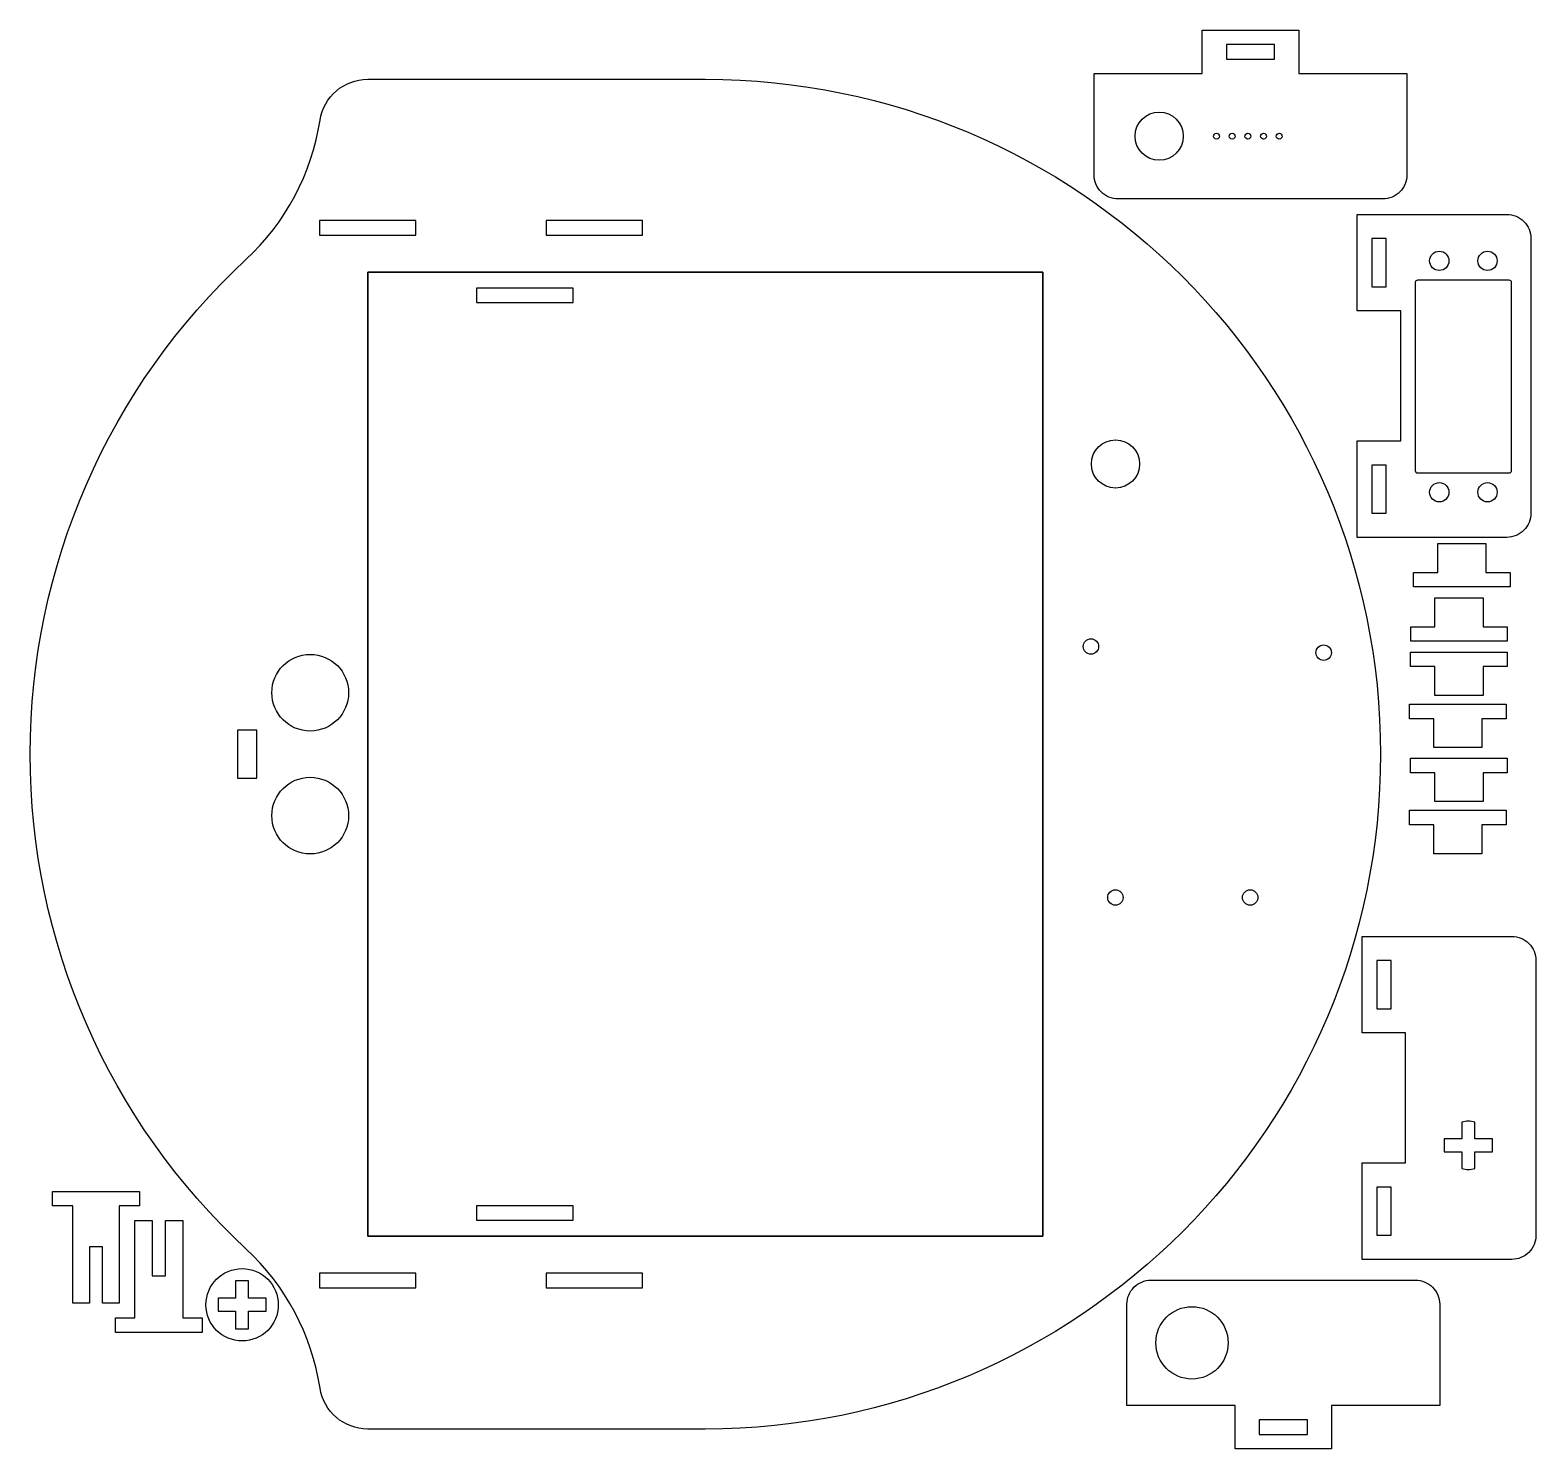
# Model space of a CAD drawing. Header units: millimetres. Extents: x -140 to 172, y -144 to 150.
import ezdxf

# ---------------------------------------------------------------- set-up
doc = ezdxf.new("R2010")
doc.units = ezdxf.units.MM
doc.layers.get('0').update_dxf_attribs({"linetype": 'CONTINUOUS'})

msp = doc.modelspace()

# ---------------------------------------------------------------- linework, layer by layer
for points in [[(123.04, 141.2), (145.47, 141.2), (145.47, 120.2, -0.414214), (140.47, 115.2), (85.61, 115.2, -0.414214), (80.61, 120.2), (80.61, 141.2), (103.04, 141.2), (103.04, 150.2), (123.04, 150.2)], [(-95.26, -102.59, -0.43607), (-95.26, 102.59, 0.168559), (-79.88, 131.54, -0.369664), (-70, 140), (0, 140, -1), (0, -140), (-70, -140, -0.369664), (-79.88, -131.54, 0.168559)], [(135.19, 111.98), (166.19, 111.98, -0.414214), (171.19, 106.98), (171.19, 49.98, -0.414214), (166.19, 44.98), (135.19, 44.98), (135.19, 64.98), (144.19, 64.98), (144.19, 91.98), (135.19, 91.98)], [(147.19, 97.83), (147.19, 58.83, 0.414214), (147.69, 58.33), (166.69, 58.33, 0.414214), (167.19, 58.83), (167.19, 97.83, 0.414214), (166.69, 98.33), (147.69, 98.33, 0.414214)], [(167.21, -104.81), (136.21, -104.81), (136.21, -84.81), (145.21, -84.81), (145.21, -57.81), (136.21, -57.81), (136.21, -37.81), (167.21, -37.81, -0.414214), (172.21, -42.81), (172.21, -99.81, -0.414214)], [(159.56, -85.96), (159.56, -82.5), (163.21, -82.5), (163.21, -79.8), (159.56, -79.8), (159.56, -76.34, 0.137554), (156.86, -76.34), (156.86, -79.8), (153.21, -79.8), (153.21, -82.5), (156.86, -82.5), (156.86, -85.96, 0.137554)], [(152.27, -135.12), (129.84, -135.12), (129.84, -144.12), (109.84, -144.12), (109.84, -135.12), (87.41, -135.12), (87.41, -114.12, -0.414214), (92.41, -109.12), (147.27, -109.12, -0.414214), (152.27, -114.12)]]:
    msp.add_lwpolyline(points, format="xyb", close=True)
for points in [[(118.04, 144.2), (118.04, 147.2), (108.04, 147.2), (108.04, 144.2)], [(-80, 107.69), (-60, 107.69), (-60, 110.69), (-80, 110.69)], [(-33, 110.69), (-33, 107.69), (-13, 107.69), (-13, 110.69)], [(138.19, 106.98), (138.19, 96.98), (141.19, 96.98), (141.19, 106.98)], [(-70, 100), (-70, -100), (70, -100), (70, 100)], [(-70, 100), (70, 100), (70, -100), (-70, -100)], [(-27.41, 96.69), (-47.41, 96.69), (-47.41, 93.69), (-27.41, 93.69)], [(138.19, 59.98), (138.19, 49.98), (141.19, 49.98), (141.19, 59.98)], [(161.87, 37.68), (166.87, 37.68), (166.87, 34.68), (146.87, 34.68), (146.87, 37.68), (151.87, 37.68), (151.87, 43.68), (161.87, 43.68)], [(146.26, 26.44), (151.26, 26.44), (151.26, 32.44), (161.26, 32.44), (161.26, 26.44), (166.26, 26.44), (166.26, 23.44), (146.26, 23.44)], [(151.25, 18.16), (146.25, 18.16), (146.25, 21.16), (166.25, 21.16), (166.25, 18.16), (161.25, 18.16), (161.25, 12.16), (151.25, 12.16)], [(166.03, 7.35), (161.03, 7.35), (161.03, 1.35), (151.03, 1.35), (151.03, 7.35), (146.03, 7.35), (146.03, 10.35), (166.03, 10.35)], [(-93, -5), (-93, 5), (-97, 5), (-97, -5)], [(151.25, -3.84), (146.25, -3.84), (146.25, -0.84), (166.25, -0.84), (166.25, -3.84), (161.25, -3.84), (161.25, -9.84), (151.25, -9.84)], [(166.03, -14.65), (161.03, -14.65), (161.03, -20.65), (151.03, -20.65), (151.03, -14.65), (146.03, -14.65), (146.03, -11.65), (166.03, -11.65)], [(139.21, -42.81), (139.21, -52.81), (142.21, -52.81), (142.21, -42.81)], [(139.21, -89.81), (139.21, -99.81), (142.21, -99.81), (142.21, -89.81)], [(-124.99, -113.89), (-124.99, -102.19), (-127.69, -102.19), (-127.69, -113.89), (-131.16, -113.89), (-131.16, -93.69), (-135.34, -93.69), (-135.34, -90.69), (-117.34, -90.69), (-117.34, -93.69), (-121.53, -93.69), (-121.53, -113.89)], [(-114.66, -96.75), (-114.66, -108.25), (-111.96, -108.25), (-111.96, -96.75), (-108.31, -96.75), (-108.31, -116.95), (-104.31, -116.95), (-104.31, -119.95), (-122.31, -119.95), (-122.31, -116.95), (-118.31, -116.95), (-118.31, -96.75)], [(-47.41, -96.69), (-27.41, -96.69), (-27.41, -93.69), (-47.41, -93.69)], [(-91.04, -115.57), (-91.04, -112.87), (-94.69, -112.87), (-94.69, -109.22), (-97.39, -109.22), (-97.39, -112.87), (-101.04, -112.87), (-101.04, -115.57), (-97.39, -115.57), (-97.39, -119.22), (-94.69, -119.22), (-94.69, -115.57)], [(-60, -110.69), (-60, -107.69), (-80, -107.69), (-80, -110.69)], [(-13, -107.69), (-33, -107.69), (-33, -110.69), (-13, -110.69)], [(124.84, -141.12), (124.84, -138.12), (114.84, -138.12), (114.84, -141.12)]]:
    msp.add_lwpolyline(points, close=True)
for centre, radius in [((94.11, 128.2), 5), ((105.99, 128.2), 0.625), ((109.24, 128.2), 0.625), ((112.49, 128.2), 0.625), ((115.74, 128.2), 0.625), ((118.99, 128.2), 0.625), ((152.19, 102.33), 2), ((162.19, 102.33), 2), ((85.05, 60.2), 5), ((152.19, 54.33), 2), ((162.19, 54.33), 2), ((79.95, 22.33), 1.6), ((128.21, 21.06), 1.6), ((-81.92, 12.75), 7.95), ((-81.92, -12.75), 7.95), ((85.03, -29.74), 1.6), ((112.97, -29.74), 1.6), ((-96.04, -114.22), 7.5), ((100.91, -122.12), 7.5)]:
    msp.add_circle(centre, radius)

doc.saveas('drawing.dxf')
